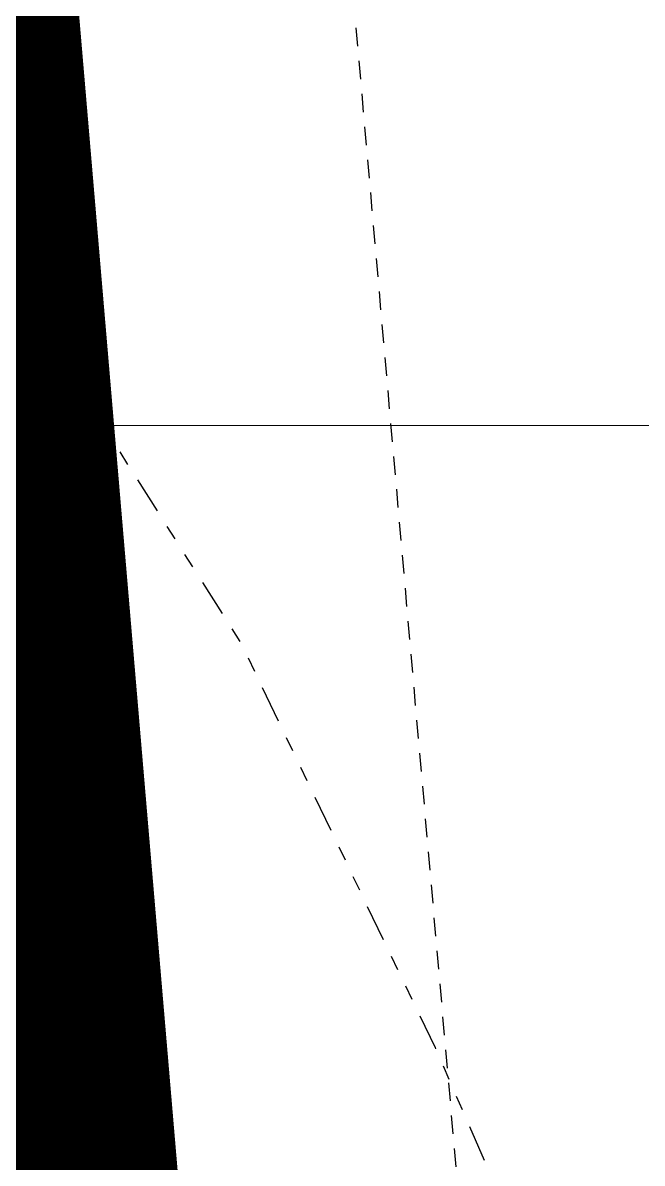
# Model space of a CAD drawing. Header units: feet. Extents: x 2175025 to 2179063, y 467811 to 470338.
# Drawn here: x 2176428.15 to 2176432.36, y 469825.34 to 469833.09 of the extents above; entities that cross this region are included whole.
import ezdxf

# ---------------------------------------------------------------- set-up
doc = ezdxf.new("R2010")
doc.units = ezdxf.units.FT
doc.header["$LTSCALE"] = 0.5
doc.header["$MEASUREMENT"] = 0
for name, pattern in [('DASHED2', [0.375, 0.25, -0.125]), ('DIVIDE', [1.25, 0.5, -0.25, 0, -0.25, 0, -0.25]), ('HIDDEN', [0.375, 0.25, -0.125])]:
    doc.linetypes.add(name, pattern=pattern)
for name, color, linetype in [('EASEMENT', 2, 'DASHED2'), ('EC', 35, 'DIVIDE'), ('GRID', 254, 'HIDDEN'), ('SILT FENCE', 200, 'CONTINUOUS')]:
    doc.layers.add(name, color=color, linetype=linetype)

msp = doc.modelspace()

# ---------------------------------------------------------------- linework, layer by layer
at = {"layer": 'EASEMENT', "color": 252}
msp.add_lwpolyline([(2176410.7659, 469698.7266), (2176440.7262, 469715.4824), (2176415.4624, 470003.4965), (2176532.0938, 470124.1779), (2176530.9654, 470181.9751)], dxfattribs=at)
at = {"layer": 'EC', "color": 43, "elevation": 440, "flags": 128}
msp.add_lwpolyline([(2176314.3084, 469947.5761), (2176315.3465, 469949.9622), (2176316.6613, 469952.5615), (2176317.6029, 469954.1885), (2176319.3187, 469956.6391), (2176320.7801, 469958.0862), (2176321.5306, 469958.6779), (2176321.8274, 469958.604), (2176323.2644, 469958.5286), (2176324.7943, 469956.5243), (2176329.7779, 469950.7539), (2176331.8162, 469948.4084), (2176336.4173, 469943.5546), (2176339.9815, 469939.8023), (2176343.1283, 469936.6834), (2176348.959, 469930.848), (2176349.8731, 469929.967), (2176352.3074, 469927.5741), (2176356.6185, 469923.2529), (2176357.9569, 469921.8849), (2176363.3388, 469916.4241), (2176366.5454, 469913.0974), (2176370.0061, 469909.3531), (2176374.2885, 469904.6723), (2176376.0956, 469902.4208), (2176378.9695, 469899.0907), (2176381.3067, 469896.1996), (2176381.806, 469895.5343), (2176382.7047, 469893.7312), (2176383.7915, 469891.4504), (2176383.9123, 469891.0142), (2176384.2761, 469889.8297), (2176384.4161, 469888.9374), (2176384.6213, 469887.6825), (2176384.6461, 469887.4996), (2176384.687, 469887.1839), (2176384.8262, 469885.5788), (2176384.9467, 469884.3752), (2176385.0179, 469883.7708), (2176385.1402, 469882.8482), (2176385.2228, 469882.0898), (2176385.2811, 469881.5884), (2176385.4289, 469880.4213), (2176385.5369, 469878.5065), (2176385.5689, 469878.1123), (2176385.5031, 469875.1467), (2176385.4924, 469874.2286), (2176385.4878, 469872.059), (2176385.5599, 469870.0238), (2176385.5884, 469869.3235), (2176385.7243, 469868.823), (2176385.9253, 469867.3069), (2176388.8399, 469865.36), (2176389.516, 469864.8973), (2176392.829, 469863.3783), (2176393.3192, 469863.1337), (2176396.574, 469862.1114), (2176397.2826, 469861.8574), (2176400.2117, 469861.1591), (2176401.3336, 469860.8475), (2176403.8172, 469860.301), (2176405.4054, 469859.9007), (2176407.4425, 469859.3847), (2176409.4348, 469858.8251), (2176411.1446, 469858.2439), (2176413.3539, 469857.414), (2176415.0205, 469856.5934), (2176416.1722, 469856.4618), (2176417.6184, 469855.9549), (2176418.2453, 469855.8535), (2176419.815, 469853.772), (2176420.4556, 469852.7326), (2176422.4788, 469845.8832), (2176422.6327, 469845.7786), (2176423.0441, 469845.3907), (2176423.7684, 469845.0024), (2176424.0527, 469844.8405), (2176425.055, 469844.3014), (2176425.0811, 469844.2876), (2176425.1598, 469844.2428), (2176425.8196, 469843.7726), (2176426.1572, 469843.5084), (2176426.4456, 469843.2722), (2176426.7717, 469842.9645), (2176426.9687, 469842.4664), (2176427.2068, 469841.8098), (2176427.2534, 469840.9053), (2176427.259, 469840.8143), (2176427.2547, 469840.7082), (2176427.093, 469839.9094), (2176426.9358, 469839.1686), (2176426.8722, 469839.0273), (2176426.7649, 469838.7231), (2176426.6457, 469838.1476), (2176426.5998, 469837.6609), (2176426.4895, 469837.2387), (2176426.451, 469836.6811), (2176426.2194, 469836.4817), (2176426.1751, 469836.4435), (2176425.6735, 469836.0083), (2176425.5776, 469835.9022), (2176425.3252, 469835.6661), (2176429.6326, 469828.8651), (2176430.9488, 469826.1224), (2176432.1984, 469823.2616), (2176435.0094, 469816.9197), (2176437.4374, 469811.3878), (2176438.77, 469807.6926), (2176441.3658, 469800.1021), (2176441.9494, 469798.4186), (2176442.2388, 469797.5964), (2176444.6066, 469789.1023), (2176445.6552, 469785.5047), (2176447.0366, 469779.7675), (2176448.7068, 469773.8606), (2176449.5546, 469770.4399), (2176452.485, 469762.1919), (2176452.8607, 469761.1761), (2176453.9795, 469759.4908), (2176458.7118, 469752.1183), (2176458.8951, 469751.7534), (2176459.2901, 469750.8755), (2176459.3527, 469749.6984), (2176459.3443, 469749.5902), (2176459.3326, 469749.4569), (2176459.1423, 469748.2842), (2176459.1379, 469747.3368), (2176459.0902, 469746.9903), (2176459.1367, 469746.541), (2176459.2403, 469745.7128), (2176459.4243, 469745.2037), (2176459.6317, 469744.4548), (2176460.1805, 469743.2848), (2176460.2242, 469743.2131), (2176460.3218, 469743.0514), (2176461.1001, 469741.9944), (2176461.3971, 469741.5757), (2176462.8572, 469739.6244), (2176463.446, 469738.8708), (2176463.9797, 469738.1508), (2176465.5099, 469736.3208), (2176466.5579, 469735.1275), (2176467.6637, 469733.8566), (2176469.5485, 469731.7906), (2176469.8807, 469731.414), (2176470.0895, 469731.1884), (2176470.3379, 469730.9173)], dxfattribs=at)
at = {"layer": 'GRID', "color": 252, "linetype": 'HIDDEN', "lineweight": 0, "ltscale": 115}
msp.add_line((2175090.6894, 469830.3512), (2178996.6894, 469830.3512), dxfattribs=at)
at = {"layer": 'SILT FENCE', "ltscale": 100, "const_width": 8}
msp.add_lwpolyline([(2176403.1692, 469682.2251), (2176400.1139, 469685.5157), (2176398.5664, 469692.0133), (2176401.352, 469701.141), (2176408.7805, 469707.7934), (2176418.6851, 469713.5175), (2176434.4706, 469721.8716), (2176426.8072, 469806.2509), (2176411.0207, 469991.3743), (2176412.1126, 470004.4719), (2176421.5024, 470016.0414), (2176465.0001, 470059.2955)], dxfattribs=at)

doc.saveas('drawing.dxf')
